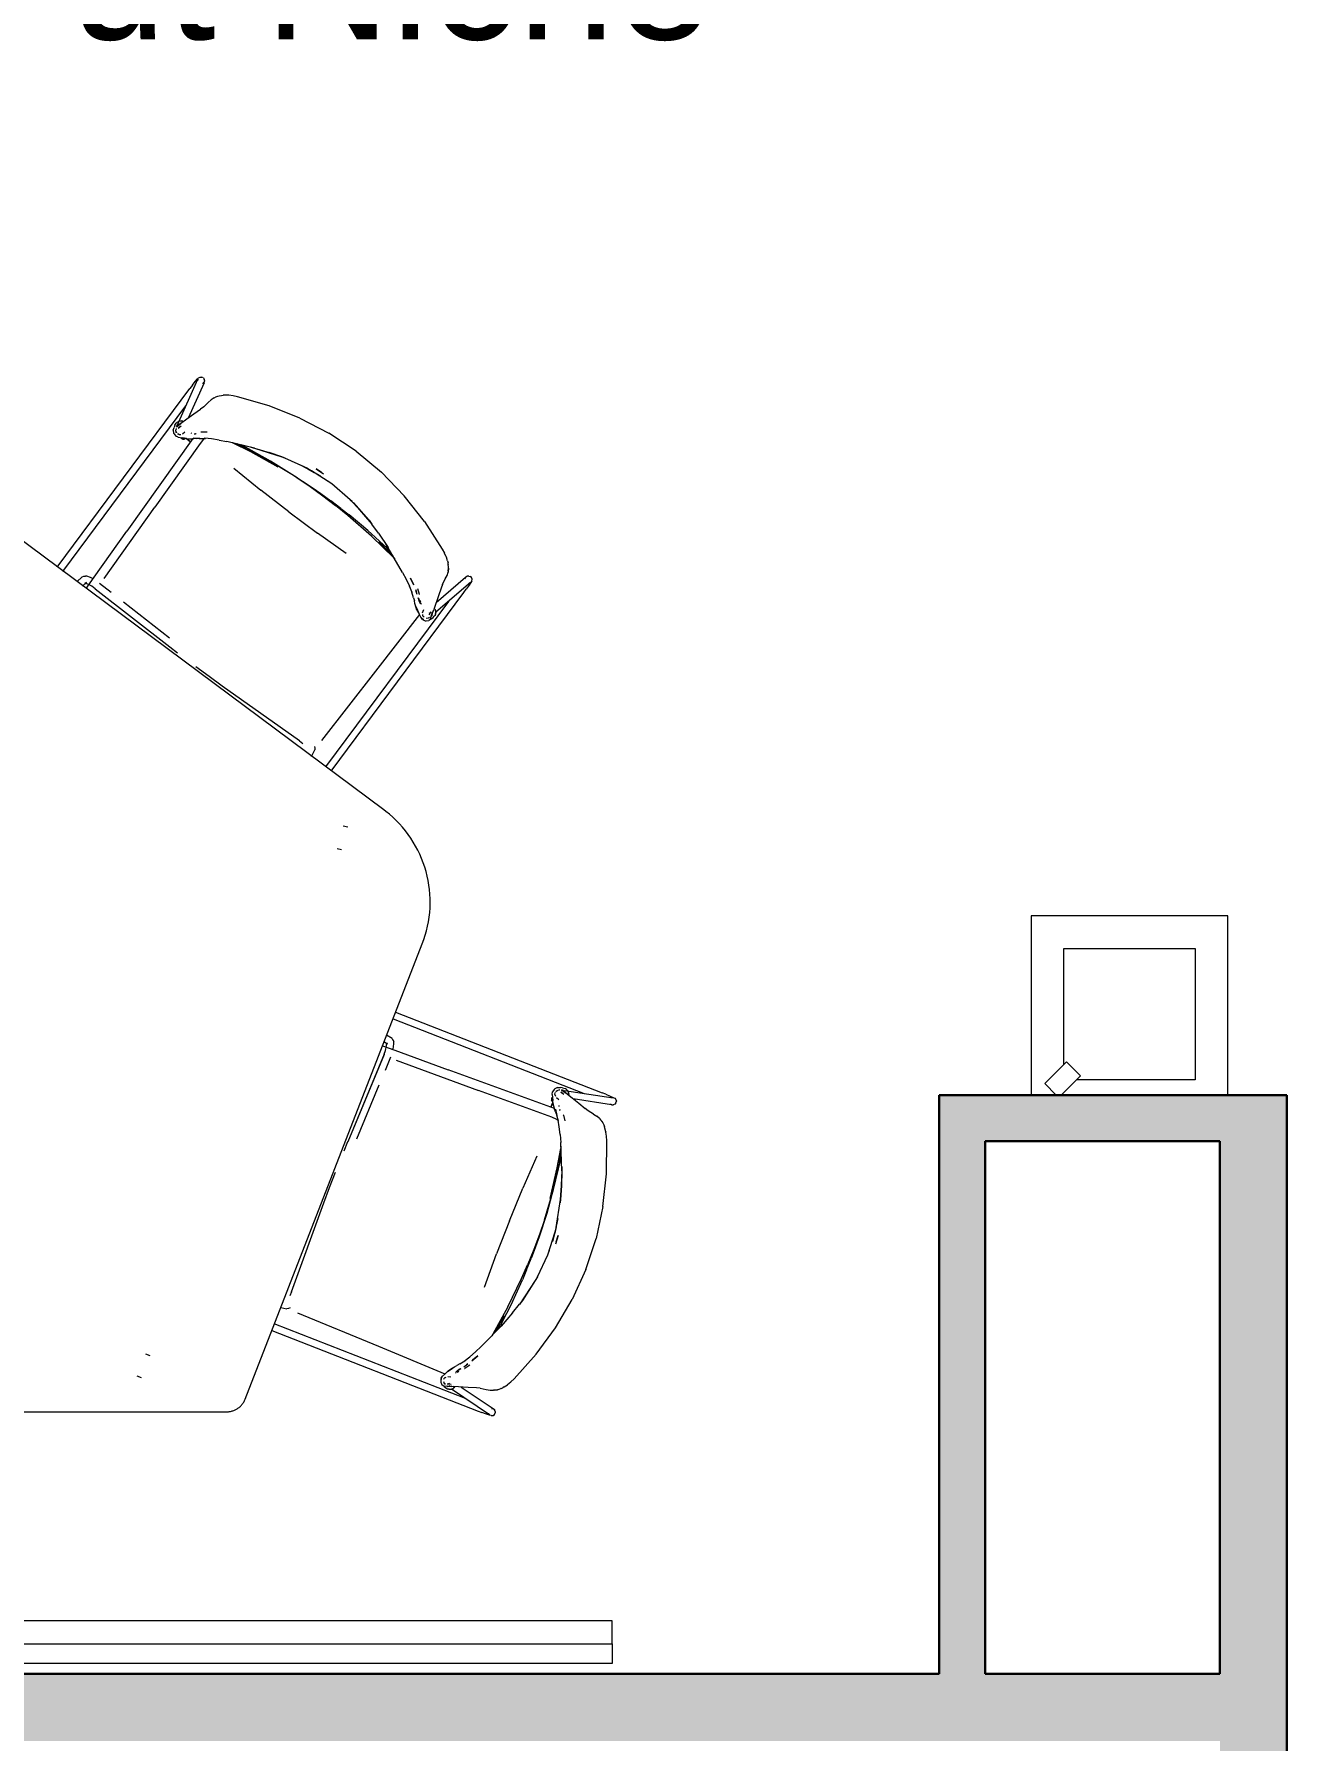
# Model space of a CAD drawing. Header units: millimetres. Extents: x 79795 to 317870, y -36033 to 97293.
# Drawn here: x 159340 to 161251, y 25955 to 28557 of the extents above; entities that cross this region are included whole.
import ezdxf

# ---------------------------------------------------------------- set-up
doc = ezdxf.new("R2010")
doc.units = ezdxf.units.MM
doc.header["$MEASUREMENT"] = 0
for name, color, linetype, lineweight in [('A-AREA-IDEN', 7, 'CONTINUOUS', 9), ('CSM-STL-XX-ZZ-M3-A-XXXX-00001_detached _19_04_21__rvt-1-Level 4$0$A-WALL-PATT', 7, 'CONTINUOUS', 9), ('CSM-STL-XX-ZZ-M3-A-XXXX-00001_detached _19_04_21__rvt-1-Level 4$0$I-FURN', 8, 'CONTINUOUS', 9), ('CSM-STL-XX-ZZ-M3-A-XXXX-00001_detached _19_04_21__rvt-1-Level 4$0$I-WALL', 7, 'CONTINUOUS', 9), ('CSM-STL-XX-ZZ-M3-A-XXXX-00001_detached _19_04_21__rvt-1-Level 4$0$P-SANR-FIXT', 7, 'CONTINUOUS', 9), ('G-IMPT', 8, 'CONTINUOUS', 9), ('I-FURN', 8, 'CONTINUOUS', 9)]:
    doc.layers.add(name, color=color, linetype=linetype, lineweight=lineweight)
doc.styles.add('Century Gothic', font='GOTHIC.TTF', dxfattribs={"height": 200})

msp = doc.modelspace()

# ---------------------------------------------------------------- hatches: boundary and pattern name
at = {"layer": 'CSM-STL-XX-ZZ-M3-A-XXXX-00001_detached _19_04_21__rvt-1-Level 4$0$A-WALL-PATT'}
for points in [[(160720.5, 26057.3), (160790.5, 26057.3), (160790.5, 26939.8), (160720.5, 26939.8), (160720.5, 26191.6)], [(161148.8, 26869.8), (161148.8, 26939.8), (160790.5, 26939.8), (160790.5, 26869.8)], [(161148.8, 25955.3), (161148.8, 26057.3), (157247.8, 26057.3), (157247.8, 25955.3), (160979.1, 25955.3)]]:
    msp.add_hatch(color=256, dxfattribs=at).paths.add_polyline_path(points, flags=0)
h = msp.add_hatch(color=256, dxfattribs=at)
h.paths.add_polyline_path([(161250.8, 15209.3), (161250.8, 15809.9), (161148.8, 15809.9), (161148.8, 15209.3)], flags=0)
h.paths.add_polyline_path([(161148.8, 16819.9), (161250.8, 16819.9), (161250.8, 18074.8), (161148.8, 18074.8), (161148.8, 17510.8)], flags=0)
h.paths.add_polyline_path([(161148.8, 19084.8), (161250.8, 19084.8), (161250.8, 20774.8), (161148.8, 20774.8), (161148.8, 19246.9)], flags=0)
h.paths.add_polyline_path([(161148.8, 21784.8), (161250.8, 21784.8), (161250.8, 23474.8), (161148.8, 23474.8), (161148.8, 21851.2)], flags=0)
h.paths.add_polyline_path([(161250.8, 24484.8), (161250.8, 26939.8), (161148.8, 26939.8), (161148.8, 24484.8)], flags=0)

# ---------------------------------------------------------------- linework, layer by layer
at = {"layer": 'CSM-STL-XX-ZZ-M3-A-XXXX-00001_detached _19_04_21__rvt-1-Level 4$0$I-FURN'}
for p, q in [((160222, 26138.4), (157822, 26138.4)), ((160222, 26103.4), (160222, 26138.4)), ((157822, 26103.4), (160222, 26103.4)), ((157822, 26103.4), (160222, 26103.4)), ((160222, 26103.4), (160222, 26073.4)), ((160222, 26073.4), (157822, 26073.4))]:
    msp.add_line(p, q, dxfattribs=at)
at = {"layer": 'CSM-STL-XX-ZZ-M3-A-XXXX-00001_detached _19_04_21__rvt-1-Level 4$0$I-WALL', "lineweight": 30}
for p, q in [((160790.5, 26939.8), (160720.5, 26939.8)), ((160720.5, 26939.8), (160720.5, 26057.3)), ((161148.8, 26939.8), (160790.5, 26939.8)), ((161250.8, 26939.8), (161148.8, 26939.8)), ((161250.8, 24484.8), (161250.8, 26939.8)), ((160790.5, 26057.3), (160790.5, 26869.8)), ((160790.5, 26869.8), (161148.8, 26869.8)), ((161148.8, 26869.8), (161148.8, 26057.3)), ((160720.5, 26057.3), (157247.8, 26057.3)), ((161148.8, 26057.3), (160790.5, 26057.3))]:
    msp.add_line(p, q, dxfattribs=at)
at = {"layer": 'CSM-STL-XX-ZZ-M3-A-XXXX-00001_detached _19_04_21__rvt-1-Level 4$0$P-SANR-FIXT'}
for p, q in [((161160.8, 27213.3), (160860.8, 27213.3)), ((160860.8, 27213.3), (160860.8, 26939.8)), ((161160.8, 26939.8), (161160.8, 27213.3)), ((160910.8, 27163.3), (161110.8, 27163.3)), ((160910.8, 26986.5), (160910.8, 27163.3)), ((161110.8, 27163.3), (161110.8, 26963.3)), ((160881.7, 26957.4), (160914.9, 26990.6)), ((160914.9, 26990.6), (160936.2, 26969.3)), ((160881.7, 26957.4), (160899.2, 26939.8)), ((160936.2, 26969.3), (160906.8, 26939.8)), ((161110.8, 26963.3), (160930.3, 26963.3))]:
    msp.add_line(p, q, dxfattribs=at)
at = {"layer": 'G-IMPT'}
for p, q in [((159558.9, 27961.7), (159589.7, 28031.1)), ((159599.4, 28025.9), (159575.3, 27972)), ((159581.6, 28022), (159586.1, 28027.7)), ((159586.1, 28027.7), (159589.4, 28031.7)), ((159589.2, 28029.1), (159589.3, 28028.8)), ((159589.7, 28031.1), (159589.3, 28028.8)), ((159589.4, 28031.7), (159591.1, 28033.4)), ((159591.1, 28033.4), (159593.5, 28034.6)), ((159593.5, 28034.6), (159596.1, 28034.5)), ((159598.4, 28033.2), (159596.1, 28034.5)), ((159597.4, 28024.4), (159599.3, 28026.2)), ((159597.6, 28024.6), (159599.3, 28026.2)), ((159598.4, 28033.2), (159599.7, 28031.3)), ((159599.4, 28025.9), (159600.2, 28028.4)), ((159599.8, 28030.9), (159599.7, 28031.3)), ((159599.8, 28030.9), (159600.2, 28028.4)), ((159600.2, 28028.4), (159600.1, 28028.8)), ((159375.4, 27744.8), (159577.8, 28017)), ((159581.6, 28022), (159577.8, 28017)), ((159605.8, 27995.7), (159610.2, 27999.8)), ((159614.7, 28002.7), (159610.2, 27999.8)), ((159614.7, 28002.7), (159617, 28003.8)), ((159619.7, 28005), (159617, 28003.8)), ((159620.2, 28005.2), (159619.7, 28005)), ((159620.2, 28005.2), (159622.6, 28005.8)), ((159622.6, 28005.8), (159625.8, 28006.5)), ((159625.8, 28006.5), (159628.4, 28006.8)), ((159631.1, 28007), (159628.4, 28006.8)), ((159637, 28006.8), (159631.1, 28007)), ((159637, 28006.8), (159637.4, 28006.8)), ((159643.7, 28005.9), (159637.4, 28006.8)), ((159650.5, 28004.4), (159643.7, 28005.9)), ((159698.7, 27990.6), (159650.5, 28004.4)), ((159384.1, 27738.3), (159571.6, 27990.4)), ((159573.4, 27970.7), (159584, 27978.4)), ((159584, 27978.4), (159594.2, 27985.7)), ((159599, 27989.2), (159594.2, 27985.7)), ((159605.8, 27995.7), (159599, 27989.2)), ((159745.3, 27972.1), (159698.7, 27990.6)), ((159745.3, 27972.1), (159789.7, 27949.1)), ((159552.1, 27953.6), (159553.6, 27957.8)), ((159552.1, 27953.6), (159552.9, 27949.2)), ((159552.9, 27949.2), (159553.7, 27948)), ((159554.7, 27961), (159553.6, 27957.8)), ((159553.7, 27948), (159556.4, 27944.6)), ((159554.7, 27961), (159556.9, 27964.4)), ((159557.1, 27950.2), (159556.3, 27953.5)), ((159556.8, 27956), (159556.4, 27954.2)), ((159556.8, 27955.4), (159556.4, 27954.2)), ((159558.2, 27965.6), (159556.9, 27964.4)), ((159556.9, 27951.6), (159557.5, 27949.7)), ((159556.9, 27951.6), (159557, 27950.9)), ((159557.5, 27949.7), (159557, 27950.9)), ((159557.5, 27958.6), (159563.9, 27963.9)), ((159563.4, 27963.6), (159557.5, 27958.6)), ((159560.9, 27961.7), (159557.8, 27960.1)), ((159560.1, 27961), (159557.8, 27960.1)), ((159557.9, 27959.6), (159558.7, 27961.4)), ((159558.2, 27965.6), (159558.4, 27965.8)), ((159558.4, 27965.8), (159561.3, 27967.3)), ((159558.7, 27948.1), (159559.2, 27947.8)), ((159559, 27960.4), (159563.9, 27963.9)), ((159560.9, 27961.7), (159559, 27960.4)), ((159561, 27947), (159559.2, 27947.8)), ((159560, 27956.8), (159564.6, 27960.3)), ((159560, 27956.8), (159562.1, 27957.9)), ((159562.5, 27957.9), (159561, 27957.7)), ((159561, 27957.7), (159562.1, 27957.9)), ((159561.7, 27946.9), (159561, 27947)), ((159561.6, 27967.3), (159561.3, 27967.3)), ((159562.5, 27957.9), (159561.5, 27957.9)), ((159561.6, 27967.3), (159564.2, 27967.7)), ((159561.7, 27946.9), (159564.1, 27947.1)), ((159563.4, 27963.6), (159573.4, 27970.7)), ((159566.9, 27967.2), (159564.2, 27967.7)), ((159564.4, 27967.7), (159564.2, 27967.7)), ((159567, 27967.1), (159564.2, 27967.7)), ((159564.4, 27967.7), (159567, 27967.1)), ((159566.4, 27947.9), (159570.3, 27950.9)), ((159566.9, 27967.2), (159567, 27967.1)), ((159581, 27948.4), (159579.6, 27948.8)), ((159584.6, 27947.9), (159586.5, 27947.8)), ((159587.2, 27947.8), (159586.5, 27947.8)), ((159594.5, 27951.1), (159595.1, 27951.1)), ((159595.1, 27951.1), (159604.1, 27950.9)), ((159831.3, 27921.4), (159789.7, 27949.1)), ((159582.1, 27940.8), (159481.9, 27799.8)), ((159593.4, 27933.1), (159524.6, 27836.2)), ((159560.1, 27942.8), (159556.4, 27944.6)), ((159560.1, 27942.8), (159569.5, 27941.3)), ((159572.5, 27940.6), (159567.3, 27941.7)), ((159567.3, 27941.7), (159569.5, 27941.3)), ((159577.5, 27936.2), (159572.1, 27940.7)), ((159572.5, 27940.6), (159576.2, 27940.3)), ((159573, 27940.5), (159578.8, 27935.8)), ((159573, 27940.5), (159578.8, 27935.8)), ((159576.2, 27940.3), (159583.1, 27940.5)), ((159582.5, 27941.3), (159582.1, 27940.8)), ((159583, 27941.7), (159592.2, 27941.1)), ((159583, 27941.7), (159592.9, 27941.3)), ((159587.4, 27940.9), (159583.1, 27940.5)), ((159587.4, 27940.9), (159592.9, 27941.3)), ((159592.2, 27941.1), (159601.4, 27941.1)), ((159598.7, 27939.6), (159593.4, 27933.1)), ((159601, 27941.5), (159598.7, 27939.6)), ((159610.8, 27940.1), (159600.5, 27941.2)), ((159601.4, 27941.1), (159600.5, 27941.2)), ((159622.5, 27938.3), (159610.8, 27940.1)), ((159622.5, 27938.3), (159634.1, 27936.2)), ((159644.1, 27933.9), (159634.1, 27936.2)), ((159644.1, 27933.9), (159634.1, 27936.2)), ((159676.5, 27926.2), (159634.1, 27936.2)), ((159670.5, 27920.8), (159643.1, 27934)), ((159643.1, 27934), (159670.3, 27920.8)), ((159664, 27925.8), (159650.1, 27932.5)), ((159658.9, 27929.6), (159656, 27931)), ((159700.7, 27906.5), (159658.9, 27929.6)), ((159664, 27925.8), (159698.9, 27907.1)), ((159712.1, 27897.8), (159670.3, 27920.8)), ((159670.5, 27920.8), (159712.1, 27897.8)), ((159670.6, 27927.8), (159676.5, 27926.2)), ((159670.6, 27927.8), (159676.5, 27926.1)), ((159676.5, 27926.2), (159718, 27912.9)), ((159676.5, 27926.2), (159698.5, 27919.7)), ((159676.5, 27926.1), (159698.5, 27919.7)), ((159718, 27912.9), (159698.5, 27919.7)), ((159698.5, 27919.7), (159717.9, 27912.8)), ((159831.3, 27921.4), (159869.8, 27889.6)), ((159644.8, 27895.4), (159686.2, 27862)), ((159698.9, 27907.1), (159733.2, 27886.7)), ((159741.3, 27881.1), (159700.7, 27906.5)), ((159723, 27910.9), (159717.9, 27912.8)), ((159757.6, 27895), (159718, 27912.9)), ((159718, 27912.9), (159723, 27910.9)), ((159745.1, 27901.2), (159751.6, 27898)), ((159745.1, 27901.2), (159757.6, 27894.5)), ((159757.6, 27895), (159776.4, 27884)), ((159757.6, 27895), (159767.5, 27889.2)), ((159757.6, 27894.5), (159767.5, 27889.2)), ((159778.7, 27889), (159770.2, 27894.6)), ((159770.2, 27894.6), (159781.5, 27887.1)), ((159733.2, 27886.7), (159764.2, 27866.3)), ((159741.3, 27881.1), (159761.2, 27867.5)), ((159761.2, 27867.5), (159780.7, 27853.4)), ((159794.2, 27871.5), (159763.2, 27891.7)), ((159763.2, 27891.7), (159767.5, 27889.2)), ((159776.4, 27884), (159767.5, 27889.2)), ((159794.2, 27871.5), (159788.2, 27875.9)), ((159794.2, 27871.5), (159788.2, 27875.9)), ((159822.4, 27847.5), (159794.2, 27871.5)), ((159904.6, 27853.6), (159869.8, 27889.6)), ((159728.9, 27829), (159686.2, 27862)), ((159764.2, 27866.3), (159777.5, 27856.8)), ((159777.5, 27856.8), (159792.9, 27845.9)), ((159780.7, 27853.4), (159799.8, 27838.7)), ((159807.8, 27834.3), (159792.9, 27845.9)), ((159822.4, 27847.5), (159825.5, 27844.7)), ((159822.5, 27847.6), (159826.9, 27842.9)), ((159822.5, 27847.6), (159825.1, 27845.2)), ((159826.9, 27842.9), (159851.3, 27816.1)), ((159855.8, 27810.4), (159827.2, 27843.2)), ((159851.3, 27816.1), (159827.2, 27843.2)), ((159935.7, 27814.3), (159904.6, 27853.6)), ((159447, 27727.3), (159524.6, 27836.2)), ((159728.9, 27829), (159772.3, 27796.7)), ((159818.6, 27823.6), (159799.8, 27838.7)), ((159807.8, 27834.3), (159820.6, 27824.3)), ((159854.6, 27792), (159818.6, 27823.6)), ((159849.1, 27800.5), (159820.6, 27824.3)), ((159855.8, 27810.4), (159851.3, 27816.1)), ((159851.3, 27816.1), (159855.5, 27810.2)), ((159431.8, 27729.3), (159481.9, 27799.8)), ((159816.1, 27765.4), (159772.3, 27796.7)), ((159849.1, 27800.5), (159878.6, 27773.5)), ((159854.6, 27792), (159888.8, 27758.7)), ((159865.4, 27796.3), (159855.5, 27810.2)), ((159865.4, 27796.3), (159880.4, 27774.5)), ((159935.7, 27814.3), (159962.8, 27772.3)), ((159887.2, 27762.5), (159865.8, 27783.5)), ((159887.2, 27762.5), (159865.8, 27783.5)), ((159880.4, 27774.5), (159876.8, 27780.4)), ((159902.2, 27736.8), (159876.8, 27780.4)), ((159884, 27768), (159878.6, 27773.5)), ((159962.8, 27772.3), (159966.2, 27766.1)), ((159968.8, 27760.2), (159966.2, 27766.1)), ((159888.8, 27758.7), (159890.6, 27756.7)), ((159968.8, 27760.2), (159969, 27759.8)), ((159970.9, 27754.2), (159969, 27759.8)), ((159970.9, 27754.2), (159971.5, 27751.6)), ((159971.9, 27749), (159971.5, 27751.6)), ((159972.3, 27743.3), (159971.5, 27737.3)), ((159971.9, 27739.8), (159971.5, 27737.3)), ((159971.7, 27738.4), (159971.5, 27737.3)), ((159971.7, 27738.4), (159972.3, 27743.3)), ((159971.9, 27749), (159971.9, 27748.3)), ((159972.2, 27745.7), (159971.9, 27748.3)), ((159972.2, 27742.8), (159971.9, 27739.8)), ((159972.3, 27743.3), (159972.2, 27745.7)), ((159972.3, 27743.3), (159972.2, 27742.8)), ((159413.4, 27730), (159405.5, 27722.4)), ((159413.4, 27730), (159415.9, 27730.8)), ((159419.9, 27721.1), (159414.3, 27715.8)), ((159415.9, 27730.8), (159418.6, 27731.2)), ((159422, 27718.9), (159417.4, 27720.4)), ((159417.4, 27720.4), (159419.8, 27720.4)), ((159419.9, 27721.1), (159418, 27720.1)), ((159418, 27720.1), (159419.8, 27720.4)), ((159420.9, 27730.8), (159418.6, 27731.2)), ((159419.5, 27712), (159431.8, 27729.3)), ((159426.5, 27728.9), (159420.9, 27730.8)), ((159428.1, 27715.5), (159422, 27718.9)), ((159430.3, 27726.7), (159426.5, 27728.9)), ((159433.3, 27711.8), (159428.1, 27715.5)), ((159433.3, 27711.8), (159547.1, 27623.2)), ((159433.6, 27711.8), (159547.1, 27623.2)), ((159440.1, 27720.4), (159457.6, 27706.7)), ((159902.2, 27736.8), (159907.5, 27726.2)), ((159907.5, 27726.2), (159912.6, 27715.6)), ((159916.6, 27706), (159912.6, 27715.6)), ((159919.2, 27717.2), (159914.2, 27727.8)), ((159914.2, 27727.8), (159918.8, 27718.2)), ((159919.2, 27717.2), (159918.8, 27718.2)), ((159924.9, 27712.3), (159927.7, 27703.7)), ((160005.8, 27721.5), (159952.8, 27676)), ((159953.5, 27690.9), (159998.1, 27729.3)), ((159961.1, 27712.8), (159957, 27700.9)), ((159963.1, 27718.4), (159961.1, 27712.8)), ((159963.1, 27718.4), (159967.3, 27726.7)), ((159967.3, 27726.7), (159970, 27732.2)), ((159970, 27732.2), (159971.5, 27737.3)), ((159997.3, 27727), (159998.5, 27729.3)), ((159997.3, 27727.3), (159998.5, 27729.3)), ((159998.1, 27729.3), (160000.2, 27730.8)), ((160003.6, 27717.1), (159999.4, 27711.2)), ((160000.2, 27730.8), (160000.6, 27730.9)), ((160003.2, 27731.2), (160000.6, 27730.9)), ((160003.2, 27731.2), (160005.4, 27730.5)), ((160006.5, 27721.4), (160003.6, 27717.1)), ((160005.8, 27721.5), (160003.8, 27720.5)), ((160003.8, 27720.5), (160004, 27720.5)), ((160007.3, 27728.7), (160005.4, 27730.5)), ((160007.7, 27723.6), (160006.5, 27721.4)), ((160008.1, 27726.2), (160007.3, 27728.7)), ((160007.7, 27723.6), (160008.1, 27726.2)), ((159476.8, 27691.7), (159546.9, 27637.1)), ((159972.1, 27692.5), (159784.5, 27440.4)), ((159793.3, 27433.9), (159995.7, 27706.1)), ((159919, 27698.1), (159916.3, 27706.8)), ((159916.6, 27706), (159916.3, 27706.8)), ((159919, 27698.1), (159920.2, 27693.4)), ((159921, 27689.2), (159920.2, 27693.4)), ((159922.8, 27682.5), (159921, 27689.2)), ((159923.7, 27681.6), (159922.1, 27685.6)), ((159922.1, 27685.6), (159925.9, 27676.8)), ((159924.7, 27703.2), (159922.3, 27709.9)), ((159922.3, 27709.9), (159923.1, 27707.7)), ((159924.7, 27703.2), (159923.1, 27707.7)), ((159926.4, 27697.4), (159926.2, 27698)), ((159927.4, 27694.6), (159926.2, 27698)), ((159926.4, 27697.4), (159927.4, 27694.6)), ((159927.9, 27692.2), (159926.8, 27695.2)), ((159927, 27694.5), (159926.8, 27695.2)), ((159927.9, 27692.2), (159927, 27694.5)), ((159927.8, 27703.1), (159927.7, 27703.7)), ((159927.9, 27692.2), (159927.7, 27692.8)), ((159929.5, 27688.9), (159927.7, 27692.8)), ((159927.9, 27692.2), (159929.5, 27688.9)), ((159929.9, 27690.9), (159929.2, 27694)), ((159930.3, 27689.4), (159930.8, 27688.1)), ((159957, 27700.9), (159949.8, 27679.9)), ((159995.7, 27706.1), (159999.4, 27711.2)), ((159928, 27672.4), (159860.7, 27586.1)), ((159924.1, 27679.1), (159922.8, 27682.5)), ((159923.7, 27681.6), (159925.9, 27676.8)), ((159924.1, 27679.1), (159927.5, 27673.4)), ((159930.5, 27667.4), (159927.5, 27673.4)), ((159932.6, 27664.7), (159930.4, 27667.9)), ((159933.9, 27664.3), (159930.4, 27667.9)), ((159933.9, 27664.3), (159930.5, 27667.4)), ((159932.6, 27664.7), (159936.6, 27663.1)), ((159932.8, 27675.2), (159934.6, 27679.9)), ((159933.3, 27670.5), (159932.9, 27672.7)), ((159933.3, 27670.5), (159933.8, 27669.5)), ((159934.9, 27668.5), (159933.8, 27669.5)), ((159936.6, 27663.1), (159938, 27662.7)), ((159938, 27662.7), (159942.4, 27663.3)), ((159938.2, 27667), (159941.2, 27667.2)), ((159941.8, 27667.5), (159943.4, 27668.4)), ((159946.1, 27665.9), (159942.4, 27663.3)), ((159943.2, 27671.8), (159945.2, 27677.1)), ((159943.2, 27671.8), (159943.7, 27674.4)), ((159943.8, 27672.9), (159943.5, 27675)), ((159943.5, 27675), (159943.8, 27673.6)), ((159943.8, 27672.9), (159943.7, 27674.4)), ((159944.9, 27666.3), (159947.7, 27674)), ((159944.9, 27666.3), (159947, 27671.8)), ((159945.7, 27669.8), (159948.9, 27677.6)), ((159945.7, 27669.8), (159948.4, 27676.4)), ((159946.1, 27665.9), (159948.8, 27667.9)), ((159948, 27671.8), (159946.5, 27670.6)), ((159947.2, 27673), (159946.8, 27675.5)), ((159947, 27671.8), (159949.8, 27679.9)), ((159947, 27670.6), (159947.7, 27674)), ((159947, 27670.6), (159947.2, 27673)), ((159948.9, 27677.6), (159948.4, 27676.4)), ((159948.8, 27667.9), (159950.6, 27670)), ((159950.6, 27670), (159951.4, 27671)), ((159951.2, 27681.3), (159951.1, 27681.4)), ((159951.2, 27681.3), (159952.4, 27679.1)), ((159952.2, 27672.5), (159951.4, 27671)), ((159952.2, 27672.5), (159952.9, 27676.3)), ((159952.2, 27672.5), (159952.9, 27676)), ((159952.2, 27672.5), (159952.3, 27672.8)), ((159952.9, 27676.3), (159952.3, 27672.8)), ((159952.4, 27679.1), (159952.5, 27678.9)), ((159952.9, 27676), (159952.5, 27678.9)), ((159952.5, 27678.5), (159952.9, 27676.3)), ((159952.5, 27678.5), (159952.9, 27676)), ((159952.9, 27676.3), (159952.9, 27676)), ((159547.1, 27623.1), (159558.9, 27614)), ((159607.1, 27578), (159586.9, 27592.8)), ((159860.7, 27586.1), (159778.8, 27480.5)), ((159627.3, 27563.4), (159607.1, 27578)), ((159745, 27479.9), (159627.3, 27563.4)), ((159745, 27479.9), (159750.1, 27476)), ((159763.2, 27456.2), (159768.2, 27466.1)), ((159767.9, 27471.5), (159768.2, 27468.7)), ((159768.2, 27468.7), (159768.2, 27466.1)), ((159891.6, 27066.1), (160206.4, 26943.5)), ((159887.6, 27055.9), (160179.1, 26942.4)), ((159871.4, 27015), (159890.3, 27008.1)), ((159879.3, 27017.4), (159873.6, 27020.8)), ((159876, 27008), (159877.7, 27014.8)), ((159886.1, 27026), (159877.7, 27031.1)), ((159877.7, 27014.8), (159878, 27019.6)), ((159879.3, 27017.4), (159877.8, 27019)), ((159877.8, 27019), (159878.6, 27017.3)), ((159878, 27019.6), (159878.6, 27017.3)), ((159886.1, 27026), (159887.5, 27023.8)), ((159887.5, 27023.8), (159888.7, 27021.3)), ((159887.5, 27009), (159888.5, 27013.1)), ((159888.5, 27013.1), (159888.8, 27019)), ((159888.8, 27019), (159888.7, 27021.3)), ((159873.9, 27002), (159818.6, 26868.8)), ((159873.9, 27001.7), (159818.6, 26868.8)), ((159873.9, 27002), (159876, 27008)), ((159883.9, 26997.7), (159875.4, 26977.2)), ((159890.3, 27008.1), (159971.6, 26978.4)), ((159892.4, 26992.9), (160018, 26946.9)), ((160134.1, 26919.2), (159971.6, 26978.4)), ((159866, 26954.8), (159831.9, 26872.7)), ((160129.7, 26906.3), (160018, 26946.9)), ((160130.2, 26940.9), (160130.9, 26945)), ((160130.2, 26940.9), (160131.2, 26931.5)), ((160133.5, 26948.5), (160130.9, 26945)), ((160131.3, 26928.4), (160131, 26933.7)), ((160131, 26933.7), (160131.2, 26931.5)), ((160134.4, 26949.6), (160133.5, 26948.5)), ((160138.5, 26951.5), (160134.4, 26949.6)), ((160134.5, 26941.2), (160134.8, 26943.1)), ((160134.6, 26940.5), (160134.5, 26941.2)), ((160134.6, 26940.5), (160135.4, 26938.2)), ((160134.9, 26943.7), (160134.8, 26943.1)), ((160137.8, 26946.4), (160136.1, 26945.3)), ((160136.1, 26945.3), (160137.2, 26946.1)), ((160136.5, 26945.8), (160139.5, 26947.5)), ((160136.8, 26936.2), (160140.7, 26933.2)), ((160137.8, 26946.4), (160137.2, 26946.1)), ((160138.5, 26951.5), (160143, 26951.2)), ((160142, 26947.7), (160140.2, 26947.5)), ((160141.5, 26947.5), (160140.2, 26947.5)), ((160146.3, 26951), (160143, 26951.2)), ((160143.6, 26944.7), (160145.3, 26943)), ((160143.6, 26944.7), (160148.2, 26941.2)), ((160151.1, 26943.3), (160144.7, 26947.7)), ((160144.7, 26947.7), (160151.6, 26942.8)), ((160145.4, 26942.7), (160144.8, 26944)), ((160144.8, 26944), (160145.3, 26943)), ((160145.4, 26942.7), (160145.1, 26943.5)), ((160145.8, 26947.5), (160147.7, 26947.2)), ((160146.3, 26951), (160150.2, 26949.7)), ((160148.7, 26945.2), (160146.3, 26947.7)), ((160147.7, 26945.8), (160146.3, 26947.7)), ((160148.7, 26945.2), (160146.8, 26946.7)), ((160146.8, 26946.7), (160151.6, 26942.8)), ((160147.7, 26945.8), (160148.5, 26943.9)), ((160149.2, 26947), (160223.2, 26935.8)), ((160151.7, 26948.8), (160150.2, 26949.7)), ((160151.1, 26943.3), (160160.7, 26935.5)), ((160151.7, 26948.8), (160151.9, 26948.7)), ((160151.9, 26948.7), (160154.1, 26946.3)), ((160154.2, 26946), (160154.1, 26946.3)), ((160154.2, 26946), (160155.3, 26943.6)), ((160155.5, 26940.9), (160155.3, 26943.6)), ((160155.3, 26943.4), (160155.3, 26943.6)), ((160155.5, 26940.8), (160155.3, 26943.6)), ((160155.3, 26943.4), (160155.5, 26940.8)), ((160155.5, 26940.9), (160155.5, 26940.8)), ((160160.7, 26935.5), (160170.9, 26927.3)), ((160220.7, 26925.1), (160162.4, 26934)), ((160212.2, 26941.2), (160206.4, 26943.5)), ((160212.2, 26941.2), (160218.9, 26938.4)), ((160218.9, 26938.4), (160223.6, 26936.3)), ((160223.2, 26935.8), (160220.8, 26935.6)), ((160221.1, 26935.7), (160220.8, 26935.6)), ((160223.6, 26936.3), (160225.8, 26935.1)), ((160225.8, 26935.1), (160227.6, 26933.1)), ((160227.6, 26933.1), (160228.2, 26930.5)), ((160128.1, 26921.4), (160131.3, 26928.8)), ((160131.4, 26928), (160128.4, 26921.3)), ((160131.4, 26927.9), (160128.4, 26921.3)), ((160137.3, 26902.8), (160129.7, 26906.3)), ((160131.3, 26928.4), (160132, 26924.8)), ((160132, 26924.8), (160134.1, 26918.2)), ((160135.6, 26914.1), (160134.1, 26918.2)), ((160135.2, 26918.6), (160137.1, 26909.5)), ((160135.2, 26918.6), (160137.4, 26908.9)), ((160135.6, 26914.1), (160137.4, 26908.9)), ((160137.1, 26909.5), (160139.5, 26900.7)), ((160141.2, 26922.3), (160141.2, 26924.1)), ((160141.6, 26918.6), (160142, 26916.8)), ((160142.2, 26916.1), (160142, 26916.8)), ((160147.3, 26909.9), (160147.5, 26909.4)), ((160147.5, 26909.4), (160149.7, 26900.6)), ((160170.9, 26927.3), (160180.6, 26919.4)), ((160185.2, 26915.8), (160180.6, 26919.4)), ((160193.3, 26910.9), (160185.2, 26915.8)), ((160193.3, 26910.9), (160198.5, 26907.7)), ((160202.4, 26904.2), (160198.5, 26907.7)), ((160218.8, 26926.6), (160221, 26925.3)), ((160219, 26926.4), (160221, 26925.3)), ((160220.7, 26925.1), (160223.3, 26925)), ((160225.7, 26926), (160223.3, 26925)), ((160223.3, 26925), (160223.7, 26925.1)), ((160225.7, 26926), (160226.1, 26926.2)), ((160227.5, 26927.9), (160226.1, 26926.2)), ((160227.5, 26927.9), (160228.2, 26930.5)), ((160139.7, 26901.2), (160137.3, 26902.8)), ((160141.1, 26891.3), (160139.3, 26901.6)), ((160139.5, 26900.7), (160139.3, 26901.6)), ((160142.3, 26879.6), (160141.1, 26891.3)), ((160142.3, 26879.6), (160143.4, 26867.8)), ((160202.4, 26904.2), (160204.1, 26902.3)), ((160205.9, 26899.9), (160204.1, 26902.3)), ((160206.2, 26899.6), (160205.9, 26899.9)), ((160206.2, 26899.6), (160207.5, 26897.4)), ((160207.5, 26897.4), (160209, 26894.5)), ((160209, 26894.5), (160210, 26892.1)), ((160210.9, 26889.5), (160210, 26892.1)), ((160212.3, 26883.8), (160210.9, 26889.5)), ((160212.3, 26883.8), (160212.3, 26883.4)), ((160213.2, 26877), (160212.3, 26883.4)), ((159818.4, 26868.7), (159812.5, 26854.1)), ((160138.2, 26828.7), (160143.7, 26858.6)), ((160143.7, 26858.6), (160138.2, 26828.8)), ((160143.9, 26857.6), (160143.4, 26867.8)), ((160143.9, 26857.6), (160143.5, 26867.8)), ((160145, 26824.3), (160143.5, 26867.8)), ((160213, 26820), (160213.6, 26870.1)), ((160213.6, 26870.1), (160213.2, 26877)), ((160107, 26846.7), (160085.7, 26797.9)), ((160127.1, 26782.4), (160138.2, 26828.8)), ((160138.2, 26828.7), (160127.1, 26782.4)), ((160132.5, 26795.8), (160143.7, 26842.2)), ((160141.3, 26836.3), (160132.6, 26797.7)), ((160141.3, 26836.3), (160144.1, 26851.4)), ((160143.7, 26842.2), (160144.3, 26845.4)), ((160145.1, 26830.5), (160145, 26824.3)), ((160145.1, 26830.5), (160145, 26824.3)), ((159790.9, 26798.9), (159799.8, 26822.4)), ((160144.6, 26801.4), (160143.1, 26780.9)), ((160145, 26824.3), (160143.2, 26780.8)), ((160143.2, 26780.8), (160144.6, 26801.4)), ((160145, 26824.3), (160144.6, 26801.4)), ((160145, 26824.3), (160144.6, 26801.4)), ((160207.6, 26770.1), (160213, 26820)), ((159732.9, 26639.9), (159782.2, 26775.6)), ((159782.2, 26775.6), (159790.9, 26798.9)), ((160065.2, 26748), (160085.7, 26797.9)), ((160118.7, 26749.8), (160132.5, 26795.8)), ((160132.6, 26797.7), (160122, 26759.1)), ((160136.4, 26737.8), (160143.2, 26780.8)), ((160142.6, 26775.4), (160143.1, 26780.9)), ((160143.2, 26780.8), (160142.6, 26775.4)), ((160122, 26759.1), (160110.5, 26723.8)), ((160118.7, 26749.8), (160110.9, 26727.1)), ((160139.1, 26751.6), (160136, 26737.7)), ((160139.1, 26751.6), (160137.7, 26744.5)), ((160207.6, 26770.1), (160197.2, 26721.2)), ((160065.2, 26748), (160045.6, 26697.6)), ((160110.9, 26727.1), (160102.4, 26704.5)), ((160110.5, 26723.8), (160104.9, 26708.5)), ((160123.5, 26696.3), (160134.8, 26731.6)), ((160136.4, 26737.8), (160130.8, 26716.8)), ((160130.8, 26716.8), (160133.5, 26726.8)), ((160136.4, 26737.8), (160133.5, 26726.8)), ((160136, 26737.7), (160133.5, 26726.8)), ((160134.8, 26731.6), (160133.5, 26726.8)), ((160139.4, 26725.6), (160135.2, 26712.7)), ((160136.2, 26715.9), (160139.4, 26725.6)), ((160026.9, 26647), (160045.6, 26697.6)), ((160102.4, 26704.5), (160093.4, 26682.2)), ((160104.9, 26708.5), (160098.4, 26690.8)), ((160123.5, 26696.3), (160126.1, 26703.3)), ((160123.5, 26696.3), (160126.1, 26703.3)), ((160181.5, 26673.8), (160197.2, 26721.2)), ((160083.8, 26660.1), (160093.4, 26682.2)), ((160091.2, 26673.4), (160085, 26658.3)), ((160091.2, 26673.4), (160098.4, 26690.8)), ((160107.8, 26662.8), (160123.5, 26696.3)), ((160181.5, 26673.8), (160160.9, 26628.2)), ((160062.9, 26617), (160083.8, 26660.1)), ((160069.6, 26624.6), (160085, 26658.3)), ((160080.9, 26620.7), (160105, 26657)), ((160104.6, 26657.2), (160085.2, 26626.6)), ((160085.2, 26626.6), (160105, 26657)), ((160107.9, 26662.7), (160104.6, 26657.2)), ((160107.8, 26662.8), (160106, 26659)), ((160107.9, 26662.7), (160106.3, 26659.6)), ((159732.9, 26639.9), (159730.4, 26634)), ((160069.6, 26624.6), (160051.3, 26589)), ((160069.9, 26607.7), (160080.6, 26620.9)), ((160085.2, 26626.6), (160080.6, 26620.9)), ((160080.9, 26620.7), (160085.2, 26626.6)), ((160135.5, 26585.1), (160160.9, 26628.2)), ((159716.3, 26615.9), (159725.7, 26614)), ((159728.2, 26614.6), (159725.7, 26614)), ((159730.8, 26615.7), (159728.2, 26614.6)), ((159866, 26556.6), (159742.4, 26607.6)), ((160022.2, 26556.5), (160057.5, 26592.5)), ((160062.9, 26617), (160039.8, 26575.2)), ((160043.1, 26577.8), (160057.6, 26603.9)), ((160043.1, 26577.8), (160057.6, 26603.9)), ((160069.9, 26607.7), (160052.8, 26587.5)), ((160052.8, 26587.5), (160057.5, 26592.5)), ((159702.6, 26580.7), (160017.4, 26458.2)), ((159998, 26477.4), (159706.5, 26590.9)), ((160039.8, 26575.2), (160038.3, 26573)), ((160047.5, 26582.3), (160051.3, 26589)), ((160105.8, 26544.7), (160135.5, 26585.1)), ((159967, 26514.6), (159866, 26556.6)), ((159996.3, 26534.4), (160004.6, 26540.8)), ((160013.4, 26548.6), (160004.6, 26540.8)), ((160007.8, 26534.9), (160016.8, 26542.5)), ((160016.8, 26542.5), (160008.7, 26535.6)), ((160022.2, 26556.5), (160013.4, 26548.6)), ((160105.8, 26544.7), (160072.5, 26507.5)), ((159962.8, 26510.8), (159967.8, 26515.3)), ((159972.4, 26520.1), (159967.8, 26515.3)), ((159974.7, 26521.1), (159970.6, 26517.7)), ((159973, 26519.6), (159970.6, 26517.7)), ((159972.4, 26520.1), (159975.3, 26522.2)), ((159978.1, 26523.7), (159973.7, 26520.2)), ((159974.7, 26521.1), (159978.1, 26523.7)), ((159975.3, 26522.2), (159981.3, 26525.7)), ((159981.3, 26525.7), (159985.1, 26527.7)), ((159984, 26516.8), (159982.9, 26516)), ((159983.3, 26517.4), (159986.5, 26520.3)), ((159986, 26519.8), (159983.3, 26517.4)), ((159989.4, 26530), (159985.1, 26527.7)), ((159985.3, 26517.6), (159988.1, 26519.1)), ((159986, 26519.8), (159988.6, 26521.8)), ((159986, 26519.8), (159988.1, 26521.4)), ((159986, 26519.8), (159986.5, 26520.3)), ((159988.1, 26521.4), (159988.6, 26521.8)), ((159988.2, 26521), (159991.2, 26523.1)), ((159990.6, 26522.7), (159988.2, 26521)), ((159989.4, 26530), (159997.1, 26534.9)), ((159990.6, 26522.7), (159991.2, 26523.1)), ((159995.8, 26525.8), (160001.6, 26529.9)), ((159995.8, 26525.8), (159999.7, 26528.6)), ((159996.3, 26534.4), (159997.1, 26534.9)), ((159996.6, 26522.9), (159997.1, 26523.2)), ((160004.6, 26528.1), (159997.1, 26523.2)), ((160001.6, 26529.9), (159999.7, 26528.6)), ((160007.8, 26534.9), (160008.7, 26535.6)), ((159960.8, 26508.1), (159960.3, 26503.8)), ((159960.3, 26503.8), (159960.3, 26502.3)), ((159960.3, 26502.3), (159962, 26498.2)), ((159960.7, 26506.7), (159963.3, 26511.1)), ((159960.7, 26506.7), (159962.8, 26510.8)), ((159960.8, 26508.1), (159963.3, 26511.1)), ((159965.5, 26495.4), (159962, 26498.2)), ((159964.5, 26503.3), (159965.5, 26500.4)), ((159965, 26506.8), (159965.7, 26508.2)), ((159965.5, 26495.4), (159968.1, 26493.3)), ((159965.6, 26496.6), (159971.4, 26496.1)), ((159965.6, 26496.6), (159973.8, 26496)), ((159966.5, 26508.9), (159965.7, 26508.2)), ((159965.9, 26500), (159967.2, 26498.6)), ((159966.5, 26508.9), (159968.5, 26509.9)), ((159968.1, 26493.3), (159970.7, 26492.2)), ((159969.2, 26496.8), (159977.5, 26495.8)), ((159969.2, 26496.8), (159976.2, 26495.9)), ((159970, 26496.3), (159970.1, 26496.2)), ((159970.1, 26496.2), (159970, 26496.3)), ((159970.1, 26496.2), (159970, 26496.3)), ((159971.7, 26495.1), (159970.1, 26496.2)), ((159970.3, 26495.7), (159972.7, 26496.2)), ((159970.3, 26495.7), (159973.8, 26496)), ((159970.4, 26499.7), (159973.1, 26500)), ((159970.4, 26499.7), (159976.1, 26499.2)), ((159970.7, 26492.2), (159971.8, 26491.6)), ((159971, 26510.6), (159976, 26510.1)), ((159971.4, 26496.1), (159980, 26495.5)), ((159971.7, 26499.5), (159973.6, 26500.3)), ((159971.7, 26499.5), (159973.1, 26500)), ((159973.5, 26491.3), (159971.8, 26491.6)), ((159973.6, 26500.3), (159972.3, 26499.6)), ((159972.7, 26496.2), (159974.9, 26497.3)), ((159973.5, 26491.3), (159977.3, 26491.6)), ((159973.5, 26491.3), (159977, 26491.5)), ((159973.5, 26491.3), (159973.8, 26491.2)), ((159977.3, 26491.6), (159973.8, 26491.2)), ((159977.5, 26495.8), (159976.2, 26495.9)), ((159977, 26491.5), (159979.7, 26492.7)), ((159979.3, 26492.5), (159977, 26491.5)), ((159977.3, 26491.6), (159977, 26491.5)), ((160035, 26452.5), (159977, 26491.5)), ((159979.3, 26492.5), (159977.3, 26491.6)), ((159979.9, 26492.8), (159979.7, 26492.7)), ((159981.7, 26494.5), (159979.9, 26492.8)), ((160002.2, 26494.1), (159980, 26495.5)), ((159981.7, 26494.5), (159981.8, 26494.6)), ((159991.6, 26494.8), (160040.4, 26462)), ((160014.7, 26493.3), (160002.2, 26494.1)), ((160020.6, 26492.9), (160014.7, 26493.3)), ((160020.6, 26492.9), (160029.7, 26491)), ((160029.7, 26491), (160035.8, 26489.9)), ((160035.8, 26489.9), (160041.1, 26489.8)), ((160047, 26490.6), (160041.1, 26489.8)), ((160043.6, 26490.1), (160041.1, 26489.8)), ((160042.2, 26489.9), (160041.1, 26489.8)), ((160042.2, 26489.9), (160047, 26490.6)), ((160046.6, 26490.5), (160043.6, 26490.1)), ((160047, 26490.6), (160046.6, 26490.5)), ((160047, 26490.6), (160049.4, 26491.3)), ((160049.4, 26491.3), (160051.8, 26492.3)), ((160052.5, 26492.5), (160051.8, 26492.3)), ((160052.5, 26492.5), (160054.9, 26493.6)), ((160057.2, 26494.9), (160054.9, 26493.6)), ((160057.2, 26494.9), (160062.1, 26498.2)), ((160062.4, 26498.4), (160062.1, 26498.2)), ((160062.4, 26498.4), (160067.4, 26502.5)), ((160072.5, 26507.5), (160067.4, 26502.5)), ((160017.4, 26458.2), (160023.3, 26455.9)), ((160030.1, 26453.5), (160023.3, 26455.9)), ((160035, 26451.8), (160030.1, 26453.5)), ((160035, 26452.5), (160033.4, 26454.2)), ((160033.4, 26454.2), (160033.5, 26454)), ((160037.4, 26451.3), (160035, 26451.8)), ((160037.4, 26451.3), (160040.1, 26451.5)), ((160038, 26462.2), (160040.5, 26461.7)), ((160038.3, 26462.2), (160040.5, 26461.7)), ((160040.1, 26451.5), (160042.2, 26453)), ((160040.4, 26462), (160042.4, 26460.4)), ((160042.2, 26453), (160043.5, 26455.3)), ((160042.4, 26460.4), (160042.6, 26460)), ((160043.6, 26457.6), (160042.6, 26460)), ((160043.6, 26457.6), (160043.5, 26455.3))]:
    msp.add_line(p, q, dxfattribs=at)
at = {"layer": 'I-FURN'}
for p, q in [((159564.2, 27942.4), (159565.2, 27941)), ((159565.2, 27941), (159566.1, 27940.4)), ((159570.7, 27940), (159565.2, 27941)), ((159565.2, 27941), (159569.5, 27939.8)), ((159565.2, 27941), (159567.2, 27939.9)), ((159565.2, 27941), (159568.4, 27939.7)), ((159566.1, 27940.4), (159567.2, 27939.9)), ((159567.2, 27939.9), (159568.4, 27939.7)), ((159570.7, 27940), (159567.3, 27941.8)), ((159569.5, 27939.8), (159568.4, 27939.7)), ((159570.7, 27940), (159568.5, 27941.4)), ((159570.7, 27940), (159569.1, 27941.3)), ((159570.7, 27940), (159569.5, 27941.2)), ((159570.7, 27940), (159569.5, 27939.8)), ((159873.6, 27374.7), (159255.8, 27834.3)), ((159876.8, 27372.3), (159873.6, 27374.7)), ((159811.7, 27350.5), (159818.6, 27348.6)), ((159882.2, 27367.9), (159876.8, 27372.3)), ((159887.5, 27363.3), (159882.2, 27367.9)), ((159892.5, 27358.4), (159887.5, 27363.3)), ((159897.4, 27353.4), (159892.5, 27358.4)), ((159902.1, 27348.2), (159897.4, 27353.4)), ((159906.5, 27342.7), (159902.1, 27348.2)), ((159910.8, 27337.2), (159906.5, 27342.7)), ((159914.8, 27331.4), (159910.8, 27337.2)), ((159918.6, 27325.5), (159914.8, 27331.4)), ((159922.1, 27319.4), (159918.6, 27325.5)), ((159809.1, 27313.5), (159802.2, 27315.4)), ((159925.4, 27313.2), (159922.1, 27319.4)), ((159928.4, 27306.9), (159925.4, 27313.2)), ((159931.2, 27300.5), (159928.4, 27306.9)), ((159933.7, 27294), (159931.2, 27300.5)), ((159936, 27287.3), (159933.7, 27294)), ((159938, 27280.6), (159936, 27287.3)), ((159939.7, 27273.8), (159938, 27280.6)), ((159941.2, 27266.9), (159939.7, 27273.8)), ((159942.4, 27260), (159941.2, 27266.9)), ((159943.3, 27253.1), (159942.4, 27260)), ((159943.9, 27246.1), (159943.3, 27253.1)), ((159944.2, 27239.1), (159943.9, 27246.1)), ((159942.8, 27211.1), (159943.6, 27218.1)), ((159943.6, 27218.1), (159944.1, 27225.1)), ((159944.1, 27225.1), (159944.3, 27232.1)), ((159944.3, 27232.1), (159944.2, 27239.1)), ((159938.8, 27190.5), (159940.4, 27197.3)), ((159940.4, 27197.3), (159941.7, 27204.2)), ((159941.7, 27204.2), (159942.8, 27211.1)), ((159662, 26476.2), (159932.3, 27170.5)), ((159932.3, 27170.5), (159934.8, 27177)), ((159934.8, 27177), (159936.9, 27183.7)), ((159936.9, 27183.7), (159938.8, 27190.5)), ((160129.8, 26935.6), (160129.3, 26933.3)), ((160129.4, 26934.5), (160129.3, 26933.3)), ((160129.3, 26933.3), (160129.4, 26932.2)), ((160129.8, 26935.6), (160129.4, 26934.5)), ((160129.8, 26935.6), (160129.4, 26932.2)), ((160129.8, 26931), (160129.4, 26932.2)), ((160130.9, 26936.8), (160129.8, 26935.6)), ((160130.3, 26930), (160129.8, 26935.6)), ((160129.8, 26935.6), (160129.8, 26931)), ((160130.3, 26930), (160129.8, 26931)), ((160130.3, 26930), (160131.1, 26933.8)), ((160130.3, 26930), (160131.1, 26932.4)), ((160130.3, 26930), (160131.1, 26931.8)), ((160130.3, 26930), (160131.2, 26931.5)), ((160130.3, 26930), (160131.2, 26931.2)), ((159517.5, 26542.4), (159510.8, 26545.1)), ((159503.9, 26508.7), (159497.2, 26511.3)), ((159651, 26462.3), (159652, 26463)), ((159652, 26463), (159652.9, 26463.8)), ((159652.9, 26463.8), (159653.9, 26464.5)), ((159653.9, 26464.5), (159654.8, 26465.3)), ((159654.8, 26465.3), (159655.6, 26466.2)), ((159655.6, 26466.2), (159656.4, 26467.1)), ((159656.4, 26467.1), (159657.2, 26468)), ((159657.2, 26468), (159658, 26468.9)), ((159658, 26468.9), (159658.7, 26469.9)), ((159658.7, 26469.9), (159659.3, 26470.9)), ((159659.3, 26470.9), (159660, 26471.9)), ((159660, 26471.9), (159660.5, 26472.9)), ((159660.5, 26472.9), (159661.1, 26474)), ((159661.1, 26474), (159661.6, 26475.1)), ((159661.6, 26475.1), (159662, 26476.2)), ((158680.6, 26457.1), (159634.1, 26457.1)), ((159634.1, 26457.1), (159635.3, 26457.1)), ((159635.3, 26457.1), (159636.5, 26457.2)), ((159636.5, 26457.2), (159637.7, 26457.3)), ((159637.7, 26457.3), (159638.9, 26457.5)), ((159638.9, 26457.5), (159640, 26457.7)), ((159640, 26457.7), (159641.2, 26457.9)), ((159641.2, 26457.9), (159642.4, 26458.3)), ((159642.4, 26458.3), (159643.5, 26458.6)), ((159643.5, 26458.6), (159644.7, 26459)), ((159644.7, 26459), (159645.8, 26459.5)), ((159645.8, 26459.5), (159646.9, 26459.9)), ((159646.9, 26459.9), (159647.9, 26460.5)), ((159647.9, 26460.5), (159649, 26461.1)), ((159649, 26461.1), (159650, 26461.7)), ((159650, 26461.7), (159651, 26462.3))]:
    msp.add_line(p, q, dxfattribs=at)

# ---------------------------------------------------------------- texts
at = {"layer": 'A-AREA-IDEN', "style": 'Century Gothic'}
msp.add_text('4P Tut Niche', height=200, dxfattribs=at).set_placement((158829.1, 28549.4))

doc.saveas('drawing.dxf')
